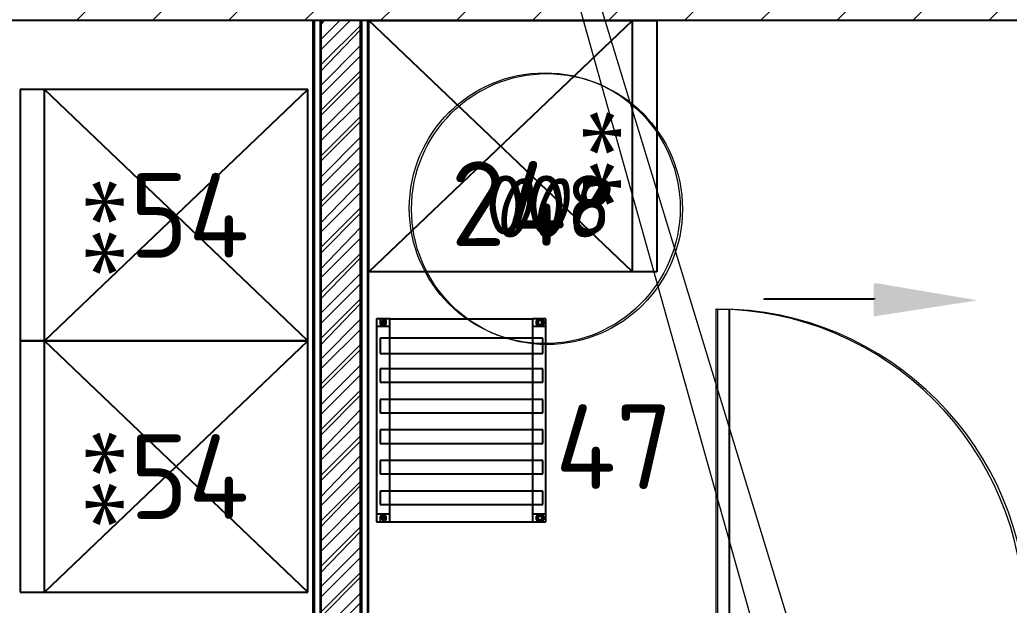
# Model space of a CAD drawing. Header units: millimetres. Extents: x -10178924 to 11692288, y -947381 to 58396.
# Drawn here: x 770277 to 773199, y -782681 to -780951 of the extents above; entities that cross this region are included whole.
import ezdxf

# ---------------------------------------------------------------- set-up
doc = ezdxf.new("R2010")
doc.units = ezdxf.units.MM
doc.linetypes.add('HIDDEN', pattern=[9.525, 6.35, -3.175])
for name, color, linetype in [('PDF _PDF _Марки помещений', 5, 'Continuous'), ('PDF _Марки помещений', 5, 'Continuous'), ('ТХ пищеблок новое 12.09', 252, 'Continuous')]:
    doc.layers.add(name, color=color, linetype=linetype)
doc.layers.add('PDF _АР_Двери', color=7, linetype='Continuous', true_color=0x545454)
doc.layers.add('PDF _Перегородки', color=7, linetype='Continuous', true_color=0x0037dd)
doc.layers.add('PDF _Сантехнические приборы', color=7, linetype='Continuous', lineweight=9, true_color=0x767676)
for name, color, linetype, lineweight in [('PDF _Текст', 7, 'Continuous', 5), ('АР_Двери', 250, 'Continuous', 9), ('Двери', 7, 'Continuous', 9), ('Основная ГКЛ', 250, 'Continuous', 9), ('Перегородки', 162, 'Continuous', 9), ('Сантехнические приборы', 7, 'Continuous', 9), ('Стены.1', 7, 'Continuous', 25), ('ШТРИХОВКА', 252, 'Continuous', 15)]:
    doc.layers.add(name, color=color, linetype=linetype, lineweight=lineweight)
doc.styles.add('GOST-2.304_Type-B', font='GOST_Common.ttf')
doc.styles.add('ISOCPEUR', font='isocpeui.ttf', dxfattribs={"width": 0.9})
doc.styles.add('PDF ISOCPEUR', font='isocpeur.ttf')
doc.styles.add('СГЕНЕРИР_СТИЛЬ_5', font='times.ttf')

# ---------------------------------------------------------------- blocks, each defined once
blk = doc.blocks.new('*U2233')
at = {"layer": 'АР_Двери'}
for points in [[(-964.2, 0), (-1014.2, 0), (-1014.2, 125), (-964.2, 125)], [(-50, 0), (0, 0), (0, 125), (-50, 125)], [(-50, -914.2), (-85, -914.2), (-85, 0), (-50, 0)]]:
    blk.add_lwpolyline(points, close=True, dxfattribs=at)
blk.add_arc((-50, 0), 914.2, 180, 270, dxfattribs=at)
at = {"layer": 'Основная ГКЛ', "linetype": 'HIDDEN', "ltscale": 5}
for p, q in [((-1024.2, 125), (-1024.2, 0)), ((10, 0), (10, 125))]:
    blk.add_line(p, q, dxfattribs=at)
blk = doc.blocks.new('A$C5282721b')
at = {"layer": 'Перегородки', "true_color": 0x000000, "transparency": 33554687}
h = blk.add_hatch(dxfattribs=at)
h.set_pattern_fill('ANSI32', color=18, scale=10)
h.set_pattern_definition([(45, (-5256.32, 246087.425), (-67.35192, 67.35192), []), (45, (-5211.42, 246087.425), (-67.35192, 67.35192), [])])
h.paths.add_polyline_path([(48929.391, -162.587), (48809.391, -162.587), (48809.391, -2051.943), (49209.391, -2051.943), (49209.391, -2841.299), (49331.891, -2841.569), (49329.391, -2051.943), (49919.531, -2051.943), (49919.531, -1929.443), (48929.391, -1931.943)])
at = {"layer": 'ШТРИХОВКА', "ltscale": 100, "true_color": 0x000000, "transparency": 33554687}
h = blk.add_hatch(dxfattribs=at)
h.set_pattern_fill('ANSI31', color=18, scale=50)
h.set_pattern_definition([(45, (-79853.01, 26279.86), (-112.2532, 112.2532), [])])
h.paths.add_polyline_path([(54269.391, -3939.953), (54269.391, 398.057), (51072.983, 398.057), (51081.553, -161.943), (53709.571, -162.311), (53709.571, -3940.43)])
h.paths.add_polyline_path([(30340.503, -4591.943), (29940.503, -4591.943), (29940.683, -5161.423), (30340.683, -5161.423)])
h.paths.add_polyline_path([(29940.503, -3521.943), (30340.503, -3521.908), (30340.683, -162.311), (50990.793, -161.943), (51100, -161.943), (51100, 398.057), (29940.503, 398.057)])
at = {"layer": 'PDF _Марки помещений', "color": 18, "lineweight": 9, "true_color": 0x000000, "transparency": 33554687}
blk.add_circle((49475.358, -720.111), 400.064, dxfattribs=at)
at = {"layer": 'Перегородки', "color": 18, "linetype": 'Continuous', "true_color": 0x000000, "transparency": 33554687}
for p, q in [((48789.391, -2071.943), (48789.391, -162.587)), ((48809.391, -2051.943), (48809.391, -162.587)), ((48929.391, -1931.943), (48929.391, -162.587)), ((48949.391, -1911.943), (48949.391, -162.587))]:
    blk.add_line(p, q, dxfattribs=at)
at = {"layer": 'Сантехнические приборы', "color": 18, "true_color": 0x000000, "transparency": 33554559}
blk.add_lwpolyline([(50445.011, -985.115), (50119.042, -985.115)], dxfattribs=at)
blk.add_lwpolyline([(50445.011, -985.115), (50119.042, -985.115)], dxfattribs=at)
blk.add_solid([(50445.011, -938.549), (50745.579, -989.349), (50445.011, -1035.916)], dxfattribs=at)
at = {"layer": 'Стены.1', "color": 18, "linetype": 'Continuous', "true_color": 0x000000, "transparency": 33554687, "flags": 128}
for points in [[(86.923, -161.943), (53709.391, -161.943)], [(47875.244, -161.943), (50863.596, -161.943)]]:
    blk.add_lwpolyline(points, dxfattribs=at)
at = {"layer": 'ТХ пищеблок новое 12.09', "linetype": 'Continuous', "transparency": 33554687}
for p, q in [((49727.837, -904.989), (48949.391, -162.587)), ((48949.391, -904.989), (49727.837, -162.587)), ((48949.391, -904.989), (48949.391, -162.587)), ((48949.391, -162.587), (49799.391, -162.587)), ((49727.837, -904.989), (49727.837, -162.587)), ((49799.391, -162.587), (49799.391, -904.989)), ((49799.391, -162.587), (49799.391, -904.989)), ((47919.603, -366.927), (47919.603, -1109.329)), ((47919.603, -366.927), (47919.603, -1109.329)), ((48769.603, -366.927), (47919.603, -366.927)), ((47991.158, -1109.329), (48769.603, -366.927)), ((48769.603, -1109.329), (47991.158, -366.927)), ((47991.158, -1109.329), (47991.158, -366.927)), ((48769.603, -1109.329), (48769.603, -366.927)), ((49799.391, -904.989), (48949.391, -904.989)), ((47919.603, -1109.329), (47919.603, -1851.731)), ((47919.603, -1109.329), (47919.603, -1851.731)), ((48769.603, -1109.329), (47919.603, -1109.329)), ((47919.603, -1109.329), (48769.603, -1109.329)), ((47991.158, -1851.731), (48769.603, -1109.329)), ((48769.603, -1851.731), (47991.158, -1109.329)), ((47991.158, -1851.731), (47991.158, -1109.329)), ((48769.603, -1851.731), (48769.603, -1109.329)), ((47919.603, -1851.731), (48769.603, -1851.731))]:
    blk.add_line(p, q, dxfattribs=at)
at = {"layer": 'ТХ пищеблок новое 12.09', "transparency": 33554687}
for p, q in [((48971.865, -1043.83), (48971.865, -1066.404)), ((49011.371, -1043.83), (48971.865, -1043.83)), ((48971.865, -1043.83), (48971.865, -1621.255)), ((48988.796, -1043.83), (48983.153, -1043.83)), ((48983.153, -1043.83), (48983.153, -1049.473)), ((48983.153, -1049.473), (48983.153, -1049.473)), ((48983.153, -1049.473), (48983.153, -1049.473)), ((48983.153, -1049.473), (48983.153, -1049.473)), ((48983.153, -1049.473), (48983.153, -1049.473)), ((48983.153, -1049.473), (48983.153, -1049.473)), ((48983.153, -1049.473), (48983.153, -1049.473)), ((48983.153, -1049.473), (48983.153, -1049.473)), ((48983.153, -1049.473), (48983.153, -1049.473)), ((48983.153, -1049.473), (48983.153, -1049.473)), ((48983.153, -1049.473), (48983.153, -1049.473)), ((48983.153, -1049.473), (48983.153, -1055.117)), ((48994.44, -1043.83), (48988.796, -1043.83)), ((48988.796, -1043.83), (48988.796, -1043.83)), ((48988.796, -1043.83), (48988.796, -1043.83)), ((48988.796, -1043.83), (48988.796, -1043.83)), ((48988.796, -1043.83), (48988.796, -1043.83)), ((48988.796, -1043.83), (48988.796, -1043.83)), ((48988.796, -1043.83), (48988.796, -1043.83)), ((48988.796, -1043.83), (48988.796, -1043.83)), ((48988.796, -1043.83), (48988.796, -1043.83)), ((48994.44, -1049.473), (48988.796, -1049.473)), ((48988.796, -1049.473), (48988.796, -1049.473)), ((48988.796, -1049.473), (48988.796, -1049.473)), ((48988.796, -1049.473), (48988.796, -1049.473)), ((48988.796, -1049.473), (48988.796, -1049.473)), ((48988.796, -1049.473), (48988.796, -1049.473)), ((48988.796, -1049.473), (48988.796, -1049.473)), ((48988.796, -1049.473), (48988.796, -1049.473)), ((48988.796, -1049.473), (48988.796, -1049.473)), ((48988.796, -1049.473), (48988.796, -1049.473)), ((48988.796, -1049.473), (48988.796, -1049.473)), ((48988.796, -1049.473), (48988.796, -1049.473)), ((48988.796, -1049.473), (48988.796, -1049.473)), ((48988.796, -1049.473), (48988.796, -1049.473)), ((48988.796, -1049.473), (48988.796, -1049.473)), ((48988.796, -1049.473), (48988.796, -1049.473)), ((48988.796, -1049.473), (48988.796, -1055.117)), ((49000.084, -1049.473), (48994.44, -1043.83)), ((48994.44, -1043.83), (48994.44, -1043.83)), ((48994.44, -1043.83), (48994.44, -1043.83)), ((48994.44, -1043.83), (48994.44, -1043.83)), ((48994.44, -1043.83), (48994.44, -1043.83)), ((48994.44, -1043.83), (48994.44, -1043.83)), ((48994.44, -1043.83), (48994.44, -1043.83)), ((48994.44, -1043.83), (48994.44, -1043.83)), ((48994.44, -1043.83), (48994.44, -1043.83)), ((48994.44, -1055.117), (48994.44, -1049.473)), ((48994.44, -1049.473), (48994.44, -1049.473)), ((48994.44, -1049.473), (48994.44, -1049.473)), ((48994.44, -1049.473), (48994.44, -1049.473)), ((48994.44, -1049.473), (48994.44, -1049.473)), ((48994.44, -1049.473), (48994.44, -1049.473)), ((48994.44, -1049.473), (48994.44, -1049.473)), ((48994.44, -1049.473), (48994.44, -1049.473)), ((48994.44, -1049.473), (48994.44, -1049.473)), ((48994.44, -1049.473), (48994.44, -1049.473)), ((48994.44, -1049.473), (48994.44, -1049.473)), ((48994.44, -1049.473), (48994.44, -1049.473)), ((48994.44, -1049.473), (48994.44, -1049.473)), ((48994.44, -1049.473), (48994.44, -1049.473)), ((48994.44, -1049.473), (48994.44, -1049.473)), ((49000.084, -1055.117), (49000.084, -1049.473)), ((49000.084, -1049.473), (49000.084, -1049.473)), ((49000.084, -1049.473), (49000.084, -1049.473)), ((49000.084, -1049.473), (49000.084, -1049.473)), ((49000.084, -1049.473), (49000.084, -1049.473)), ((49000.084, -1049.473), (49000.084, -1049.473)), ((49000.084, -1049.473), (49000.084, -1049.473)), ((49000.084, -1049.473), (49000.084, -1049.473)), ((49000.084, -1049.473), (49000.084, -1049.473)), ((49000.084, -1049.473), (49000.084, -1049.473)), ((49000.084, -1049.473), (49000.084, -1049.473)), ((49011.371, -1066.404), (49011.371, -1043.83)), ((49011.371, -1043.83), (49432.359, -1043.83)), ((49011.371, -1621.255), (49011.371, -1043.83)), ((49432.359, -1043.83), (49432.359, -1066.404)), ((49471.865, -1043.83), (49432.359, -1043.83)), ((49432.359, -1043.83), (49432.359, -1621.255)), ((49449.291, -1049.473), (49443.647, -1049.473)), ((49443.647, -1049.473), (49443.647, -1049.473)), ((49443.647, -1049.473), (49443.647, -1049.473)), ((49443.647, -1049.473), (49443.647, -1049.473)), ((49443.647, -1049.473), (49443.647, -1049.473)), ((49443.647, -1049.473), (49443.647, -1049.473)), ((49443.647, -1049.473), (49443.647, -1055.117)), ((49454.934, -1043.83), (49449.291, -1043.83)), ((49449.291, -1043.83), (49449.291, -1043.83)), ((49449.291, -1043.83), (49449.291, -1043.83)), ((49449.291, -1043.83), (49449.291, -1043.83)), ((49449.291, -1043.83), (49449.291, -1043.83)), ((49449.291, -1043.83), (49449.291, -1043.83)), ((49449.291, -1043.83), (49449.291, -1049.473)), ((49454.934, -1049.473), (49449.291, -1049.473)), ((49449.291, -1049.473), (49449.291, -1049.473)), ((49449.291, -1049.473), (49449.291, -1049.473)), ((49449.291, -1049.473), (49449.291, -1049.473)), ((49449.291, -1049.473), (49449.291, -1049.473)), ((49449.291, -1049.473), (49449.291, -1049.473)), ((49449.291, -1049.473), (49449.291, -1049.473)), ((49449.291, -1049.473), (49449.291, -1049.473)), ((49449.291, -1049.473), (49449.291, -1055.117)), ((49449.291, -1049.473), (49449.291, -1049.473)), ((49449.291, -1049.473), (49449.291, -1049.473)), ((49449.291, -1049.473), (49449.291, -1049.473)), ((49449.291, -1049.473), (49449.291, -1049.473)), ((49460.578, -1043.83), (49454.934, -1043.83)), ((49454.934, -1043.83), (49454.934, -1043.83)), ((49454.934, -1043.83), (49454.934, -1043.83)), ((49454.934, -1043.83), (49454.934, -1043.83)), ((49454.934, -1043.83), (49454.934, -1043.83)), ((49454.934, -1043.83), (49454.934, -1043.83)), ((49454.934, -1043.83), (49454.934, -1043.83)), ((49454.934, -1043.83), (49454.934, -1043.83)), ((49454.934, -1043.83), (49454.934, -1043.83)), ((49460.578, -1049.473), (49454.934, -1049.473)), ((49454.934, -1049.473), (49454.934, -1049.473)), ((49454.934, -1049.473), (49454.934, -1049.473)), ((49454.934, -1049.473), (49454.934, -1049.473)), ((49454.934, -1049.473), (49454.934, -1049.473)), ((49454.934, -1049.473), (49454.934, -1049.473)), ((49454.934, -1049.473), (49454.934, -1049.473)), ((49454.934, -1049.473), (49454.934, -1049.473)), ((49454.934, -1049.473), (49454.934, -1049.473)), ((49454.934, -1049.473), (49454.934, -1049.473)), ((49454.934, -1049.473), (49454.934, -1049.473)), ((49454.934, -1049.473), (49454.934, -1049.473)), ((49454.934, -1049.473), (49454.934, -1049.473)), ((49454.934, -1049.473), (49454.934, -1049.473)), ((49454.934, -1049.473), (49454.934, -1049.473)), ((49454.934, -1049.473), (49454.934, -1049.473)), ((49454.934, -1049.473), (49454.934, -1049.473)), ((49454.934, -1049.473), (49454.934, -1049.473)), ((49460.578, -1049.473), (49460.578, -1043.83)), ((49460.578, -1043.83), (49460.578, -1043.83)), ((49460.578, -1043.83), (49460.578, -1043.83)), ((49460.578, -1043.83), (49460.578, -1043.83)), ((49460.578, -1055.117), (49460.578, -1049.473)), ((49460.578, -1049.473), (49460.578, -1049.473)), ((49460.578, -1049.473), (49460.578, -1049.473)), ((49460.578, -1049.473), (49460.578, -1049.473)), ((49460.578, -1049.473), (49460.578, -1049.473)), ((49466.222, -1049.473), (49460.578, -1049.473)), ((49460.578, -1049.473), (49460.578, -1049.473)), ((49460.578, -1049.473), (49460.578, -1049.473)), ((49460.578, -1049.473), (49460.578, -1049.473)), ((49460.578, -1049.473), (49460.578, -1049.473)), ((49460.578, -1049.473), (49460.578, -1049.473)), ((49460.578, -1049.473), (49460.578, -1049.473)), ((49466.222, -1055.117), (49466.222, -1049.473)), ((49466.222, -1049.473), (49466.222, -1049.473)), ((49466.222, -1049.473), (49466.222, -1049.473)), ((49466.222, -1049.473), (49466.222, -1049.473)), ((49471.865, -1066.404), (49471.865, -1043.83)), ((49471.865, -1621.255), (49471.865, -1043.83)), ((49471.865, -1621.255), (49471.865, -1043.83)), ((48971.865, -1066.404), (49011.371, -1066.404)), ((48983.153, -1055.117), (48983.153, -1055.117)), ((48983.153, -1055.117), (48983.153, -1055.117)), ((48983.153, -1055.117), (48983.153, -1055.117)), ((48983.153, -1055.117), (48983.153, -1055.117)), ((48983.153, -1055.117), (48983.153, -1055.117)), ((48983.153, -1055.117), (48983.153, -1055.117)), ((48983.153, -1055.117), (48983.153, -1055.117)), ((48983.153, -1055.117), (48983.153, -1060.761)), ((48983.153, -1060.761), (48983.153, -1060.761)), ((48983.153, -1060.761), (48983.153, -1060.761)), ((48983.153, -1060.761), (48983.153, -1060.761)), ((48983.153, -1060.761), (48983.153, -1060.761)), ((48983.153, -1060.761), (48983.153, -1060.761)), ((48983.153, -1060.761), (48983.153, -1060.761)), ((48983.153, -1060.761), (48983.153, -1060.761)), ((48983.153, -1060.761), (48983.153, -1060.761)), ((48983.153, -1060.761), (48983.153, -1060.761)), ((48983.153, -1060.761), (48983.153, -1060.761)), ((48983.153, -1060.761), (48988.796, -1060.761)), ((48988.796, -1055.117), (48988.796, -1055.117)), ((48988.796, -1055.117), (48988.796, -1055.117)), ((48988.796, -1055.117), (48988.796, -1055.117)), ((48988.796, -1055.117), (48988.796, -1055.117)), ((48988.796, -1055.117), (48988.796, -1055.117)), ((48988.796, -1055.117), (48988.796, -1055.117)), ((48988.796, -1055.117), (48988.796, -1055.117)), ((48988.796, -1055.117), (48988.796, -1055.117)), ((48988.796, -1055.117), (48988.796, -1055.117)), ((48988.796, -1055.117), (48988.796, -1055.117)), ((48988.796, -1055.117), (48988.796, -1055.117)), ((48988.796, -1055.117), (48988.796, -1055.117)), ((48988.796, -1055.117), (48988.796, -1055.117)), ((48988.796, -1055.117), (48988.796, -1055.117)), ((48988.796, -1055.117), (48988.796, -1055.117)), ((48988.796, -1055.117), (48988.796, -1055.117)), ((48988.796, -1055.117), (48988.796, -1055.117)), ((48988.796, -1055.117), (48988.796, -1055.117)), ((48988.796, -1055.117), (48988.796, -1060.761)), ((48988.796, -1060.761), (48988.796, -1060.761)), ((48988.796, -1060.761), (48988.796, -1060.761)), ((48988.796, -1060.761), (48988.796, -1060.761)), ((48988.796, -1060.761), (48988.796, -1060.761)), ((48988.796, -1060.761), (48988.796, -1060.761)), ((48988.796, -1060.761), (48988.796, -1060.761)), ((48988.796, -1060.761), (48988.796, -1060.761)), ((48988.796, -1060.761), (48988.796, -1060.761)), ((48988.796, -1060.761), (48988.796, -1060.761)), ((48988.796, -1060.761), (48988.796, -1060.761)), ((48988.796, -1060.761), (48988.796, -1060.761)), ((48988.796, -1060.761), (48988.796, -1060.761)), ((48988.796, -1060.761), (48988.796, -1060.761)), ((48988.796, -1060.761), (48994.44, -1060.761)), ((48988.796, -1060.761), (48988.796, -1066.404)), ((48988.796, -1066.404), (48988.796, -1066.404)), ((48988.796, -1066.404), (48988.796, -1066.404)), ((48988.796, -1066.404), (48988.796, -1066.404)), ((48988.796, -1066.404), (48988.796, -1066.404)), ((48988.796, -1066.404), (48988.796, -1066.404)), ((48988.796, -1066.404), (48988.796, -1066.404)), ((48988.796, -1066.404), (48988.796, -1066.404)), ((48988.796, -1066.404), (48994.44, -1066.404)), ((48994.44, -1055.117), (48994.44, -1055.117)), ((48994.44, -1055.117), (48994.44, -1055.117)), ((48994.44, -1055.117), (48994.44, -1055.117)), ((48994.44, -1055.117), (48994.44, -1055.117)), ((48994.44, -1055.117), (48994.44, -1055.117)), ((48994.44, -1055.117), (48994.44, -1055.117)), ((48994.44, -1055.117), (48994.44, -1055.117)), ((48994.44, -1055.117), (48994.44, -1055.117)), ((48994.44, -1060.761), (48994.44, -1055.117)), ((48994.44, -1055.117), (48994.44, -1055.117)), ((48994.44, -1055.117), (48994.44, -1055.117)), ((48994.44, -1055.117), (48994.44, -1055.117)), ((48994.44, -1055.117), (48994.44, -1055.117)), ((48994.44, -1055.117), (48994.44, -1055.117)), ((48994.44, -1055.117), (48994.44, -1055.117)), ((48994.44, -1055.117), (48994.44, -1055.117)), ((48994.44, -1055.117), (48994.44, -1055.117)), ((48994.44, -1055.117), (48994.44, -1055.117)), ((48994.44, -1055.117), (48994.44, -1055.117)), ((48994.44, -1060.761), (48994.44, -1060.761)), ((48994.44, -1060.761), (48994.44, -1060.761)), ((48994.44, -1060.761), (48994.44, -1060.761)), ((48994.44, -1060.761), (48994.44, -1060.761)), ((48994.44, -1060.761), (48994.44, -1060.761)), ((48994.44, -1060.761), (48994.44, -1060.761)), ((48994.44, -1060.761), (48994.44, -1060.761)), ((48994.44, -1060.761), (48994.44, -1060.761)), ((48994.44, -1060.761), (48994.44, -1060.761)), ((48994.44, -1060.761), (48994.44, -1060.761)), ((48994.44, -1060.761), (48994.44, -1060.761)), ((48994.44, -1060.761), (48994.44, -1060.761)), ((48994.44, -1066.404), (48994.44, -1060.761)), ((48994.44, -1060.761), (48994.44, -1060.761)), ((48994.44, -1060.761), (49000.084, -1060.761)), ((48994.44, -1066.404), (48994.44, -1066.404)), ((48994.44, -1066.404), (48994.44, -1066.404)), ((48994.44, -1066.404), (48994.44, -1066.404)), ((48994.44, -1066.404), (48994.44, -1066.404)), ((48994.44, -1066.404), (48994.44, -1066.404)), ((48994.44, -1066.404), (48994.44, -1066.404)), ((49000.084, -1055.117), (49000.084, -1055.117)), ((49000.084, -1055.117), (49000.084, -1055.117)), ((49000.084, -1055.117), (49000.084, -1055.117)), ((49000.084, -1060.761), (49000.084, -1055.117)), ((49000.084, -1055.117), (49000.084, -1055.117)), ((49000.084, -1055.117), (49000.084, -1055.117)), ((49000.084, -1055.117), (49000.084, -1055.117)), ((49000.084, -1055.117), (49000.084, -1055.117)), ((49000.084, -1060.761), (49000.084, -1060.761)), ((49000.084, -1060.761), (49000.084, -1060.761)), ((49000.084, -1060.761), (49000.084, -1060.761)), ((49000.084, -1060.761), (49000.084, -1060.761)), ((49000.084, -1060.761), (49000.084, -1060.761)), ((49000.084, -1060.761), (49000.084, -1060.761)), ((49000.084, -1060.761), (49000.084, -1060.761)), ((49000.084, -1060.761), (49000.084, -1060.761)), ((49000.084, -1060.761), (49000.084, -1060.761)), ((49432.359, -1066.404), (49471.865, -1066.404)), ((49443.647, -1055.117), (49443.647, -1055.117)), ((49443.647, -1055.117), (49443.647, -1055.117)), ((49443.647, -1055.117), (49443.647, -1055.117)), ((49443.647, -1055.117), (49443.647, -1055.117)), ((49443.647, -1055.117), (49443.647, -1055.117)), ((49443.647, -1055.117), (49443.647, -1055.117)), ((49443.647, -1055.117), (49443.647, -1055.117)), ((49443.647, -1055.117), (49443.647, -1060.761)), ((49443.647, -1060.761), (49443.647, -1060.761)), ((49443.647, -1060.761), (49443.647, -1060.761)), ((49443.647, -1060.761), (49443.647, -1060.761)), ((49443.647, -1060.761), (49443.647, -1060.761)), ((49443.647, -1060.761), (49449.291, -1060.761)), ((49449.291, -1055.117), (49449.291, -1055.117)), ((49449.291, -1055.117), (49449.291, -1055.117)), ((49449.291, -1055.117), (49449.291, -1055.117)), ((49449.291, -1055.117), (49449.291, -1055.117)), ((49449.291, -1055.117), (49449.291, -1055.117)), ((49449.291, -1055.117), (49449.291, -1055.117)), ((49449.291, -1055.117), (49449.291, -1055.117)), ((49449.291, -1055.117), (49449.291, -1055.117)), ((49449.291, -1055.117), (49449.291, -1055.117)), ((49449.291, -1055.117), (49449.291, -1055.117)), ((49449.291, -1055.117), (49449.291, -1055.117)), ((49449.291, -1055.117), (49449.291, -1055.117)), ((49449.291, -1055.117), (49449.291, -1055.117)), ((49449.291, -1055.117), (49449.291, -1055.117)), ((49449.291, -1055.117), (49449.291, -1055.117)), ((49449.291, -1055.117), (49449.291, -1055.117)), ((49449.291, -1055.117), (49449.291, -1055.117)), ((49449.291, -1055.117), (49449.291, -1055.117)), ((49449.291, -1055.117), (49449.291, -1060.761)), ((49449.291, -1060.761), (49449.291, -1060.761)), ((49449.291, -1060.761), (49449.291, -1060.761)), ((49449.291, -1060.761), (49449.291, -1060.761)), ((49449.291, -1060.761), (49449.291, -1060.761)), ((49449.291, -1060.761), (49449.291, -1060.761)), ((49449.291, -1060.761), (49454.934, -1060.761)), ((49449.291, -1060.761), (49449.291, -1060.761)), ((49449.291, -1060.761), (49449.291, -1060.761)), ((49449.291, -1060.761), (49449.291, -1060.761)), ((49449.291, -1060.761), (49449.291, -1060.761)), ((49449.291, -1060.761), (49449.291, -1060.761)), ((49449.291, -1060.761), (49449.291, -1060.761)), ((49449.291, -1060.761), (49449.291, -1066.404)), ((49449.291, -1066.404), (49449.291, -1066.404)), ((49449.291, -1066.404), (49449.291, -1066.404)), ((49449.291, -1066.404), (49449.291, -1066.404)), ((49449.291, -1066.404), (49454.934, -1066.404)), ((49454.934, -1060.761), (49454.934, -1060.761)), ((49454.934, -1060.761), (49454.934, -1060.761)), ((49454.934, -1060.761), (49454.934, -1060.761)), ((49454.934, -1060.761), (49454.934, -1060.761)), ((49454.934, -1060.761), (49454.934, -1060.761)), ((49454.934, -1060.761), (49454.934, -1060.761)), ((49454.934, -1060.761), (49454.934, -1060.761)), ((49454.934, -1060.761), (49454.934, -1060.761)), ((49454.934, -1060.761), (49454.934, -1060.761)), ((49454.934, -1060.761), (49454.934, -1060.761)), ((49454.934, -1060.761), (49454.934, -1060.761)), ((49454.934, -1060.761), (49454.934, -1060.761)), ((49454.934, -1060.761), (49454.934, -1060.761)), ((49454.934, -1060.761), (49454.934, -1060.761)), ((49454.934, -1060.761), (49454.934, -1060.761)), ((49454.934, -1060.761), (49454.934, -1060.761)), ((49454.934, -1060.761), (49454.934, -1060.761)), ((49454.934, -1060.761), (49460.578, -1060.761)), ((49454.934, -1066.404), (49454.934, -1066.404)), ((49454.934, -1066.404), (49454.934, -1066.404)), ((49454.934, -1066.404), (49454.934, -1066.404)), ((49454.934, -1066.404), (49454.934, -1066.404)), ((49454.934, -1066.404), (49454.934, -1066.404)), ((49454.934, -1066.404), (49454.934, -1066.404)), ((49454.934, -1066.404), (49454.934, -1066.404)), ((49454.934, -1066.404), (49454.934, -1066.404)), ((49454.934, -1066.404), (49460.578, -1066.404)), ((49460.578, -1055.117), (49460.578, -1055.117)), ((49460.578, -1055.117), (49460.578, -1055.117)), ((49460.578, -1055.117), (49460.578, -1055.117)), ((49460.578, -1055.117), (49460.578, -1055.117)), ((49460.578, -1055.117), (49460.578, -1055.117)), ((49460.578, -1055.117), (49460.578, -1055.117)), ((49460.578, -1055.117), (49460.578, -1055.117)), ((49460.578, -1055.117), (49460.578, -1055.117)), ((49460.578, -1060.761), (49460.578, -1055.117)), ((49460.578, -1055.117), (49460.578, -1055.117)), ((49460.578, -1055.117), (49460.578, -1055.117)), ((49460.578, -1055.117), (49460.578, -1055.117)), ((49460.578, -1055.117), (49460.578, -1055.117)), ((49460.578, -1055.117), (49460.578, -1055.117)), ((49460.578, -1055.117), (49460.578, -1055.117)), ((49460.578, -1055.117), (49460.578, -1055.117)), ((49460.578, -1055.117), (49460.578, -1055.117)), ((49460.578, -1055.117), (49460.578, -1055.117)), ((49460.578, -1055.117), (49460.578, -1055.117)), ((49460.578, -1060.761), (49460.578, -1060.761)), ((49460.578, -1060.761), (49460.578, -1060.761)), ((49460.578, -1066.404), (49460.578, -1060.761)), ((49460.578, -1060.761), (49460.578, -1060.761)), ((49460.578, -1060.761), (49460.578, -1060.761)), ((49460.578, -1060.761), (49460.578, -1060.761)), ((49460.578, -1060.761), (49460.578, -1060.761)), ((49460.578, -1060.761), (49460.578, -1060.761)), ((49460.578, -1060.761), (49460.578, -1060.761)), ((49460.578, -1060.761), (49460.578, -1060.761)), ((49460.578, -1060.761), (49460.578, -1060.761)), ((49460.578, -1060.761), (49466.222, -1060.761)), ((49460.578, -1066.404), (49460.578, -1066.404)), ((49466.222, -1055.117), (49466.222, -1055.117)), ((49466.222, -1055.117), (49466.222, -1055.117)), ((49466.222, -1055.117), (49466.222, -1055.117)), ((49466.222, -1060.761), (49466.222, -1055.117)), ((49466.222, -1055.117), (49466.222, -1055.117)), ((49466.222, -1055.117), (49466.222, -1055.117)), ((49466.222, -1055.117), (49466.222, -1055.117)), ((49466.222, -1055.117), (49466.222, -1055.117)), ((49466.222, -1060.761), (49466.222, -1060.761)), ((49466.222, -1060.761), (49466.222, -1060.761)), ((49462.867, -1101.746), (48983.153, -1101.746)), ((48983.153, -1101.746), (48983.153, -1146.895)), ((49462.867, -1146.895), (49462.867, -1101.746)), ((48983.153, -1146.895), (49462.867, -1146.895)), ((49462.867, -1192.045), (48983.153, -1192.045)), ((48983.153, -1192.045), (48983.153, -1231.551)), ((49462.867, -1231.551), (49462.867, -1192.045)), ((48983.153, -1231.551), (49462.867, -1231.551)), ((49462.867, -1282.344), (48983.153, -1282.344)), ((48983.153, -1282.344), (48983.153, -1321.85)), ((49462.867, -1321.85), (49462.867, -1282.344)), ((48983.153, -1321.85), (49462.867, -1321.85)), ((49462.867, -1372.643), (48983.153, -1372.643)), ((48983.153, -1372.643), (48983.153, -1412.149)), ((49462.867, -1412.149), (49462.867, -1372.643)), ((48983.153, -1412.149), (49462.867, -1412.149)), ((49462.867, -1462.943), (48983.153, -1462.943)), ((48983.153, -1462.943), (48983.153, -1502.449)), ((49462.867, -1502.449), (49462.867, -1462.943)), ((48983.153, -1502.449), (49462.867, -1502.449)), ((49462.867, -1553.242), (48983.153, -1553.242)), ((48983.153, -1553.242), (48983.153, -1592.748)), ((49462.867, -1592.748), (49462.867, -1553.242)), ((48983.153, -1592.748), (49462.867, -1592.748)), ((48971.865, -1621.255), (48971.865, -1643.83)), ((49011.371, -1621.255), (48971.865, -1621.255)), ((48988.796, -1626.899), (48983.153, -1626.899)), ((48983.153, -1626.899), (48983.153, -1626.899)), ((48983.153, -1626.899), (48983.153, -1626.899)), ((48983.153, -1626.899), (48983.153, -1626.899)), ((48983.153, -1626.899), (48983.153, -1626.899)), ((48983.153, -1626.899), (48983.153, -1626.899)), ((48983.153, -1626.899), (48983.153, -1626.899)), ((48983.153, -1626.899), (48983.153, -1626.899)), ((48983.153, -1626.899), (48983.153, -1626.899)), ((48983.153, -1626.899), (48983.153, -1626.899)), ((48983.153, -1626.899), (48983.153, -1632.542)), ((48983.153, -1632.542), (48983.153, -1632.542)), ((48983.153, -1632.542), (48983.153, -1632.542)), ((48983.153, -1632.542), (48983.153, -1632.542)), ((48983.153, -1632.542), (48983.153, -1632.542)), ((48983.153, -1632.542), (48983.153, -1632.542)), ((48983.153, -1632.542), (48983.153, -1632.542)), ((48983.153, -1632.542), (48983.153, -1632.542)), ((48983.153, -1632.542), (48983.153, -1632.542)), ((48983.153, -1632.542), (48983.153, -1638.186)), ((48994.44, -1621.255), (48988.796, -1621.255)), ((48988.796, -1621.255), (48988.796, -1621.255)), ((48988.796, -1621.255), (48988.796, -1621.255)), ((48988.796, -1621.255), (48988.796, -1621.255)), ((48988.796, -1621.255), (48988.796, -1621.255)), ((48988.796, -1621.255), (48988.796, -1621.255)), ((48988.796, -1621.255), (48988.796, -1621.255)), ((48988.796, -1621.255), (48988.796, -1621.255)), ((48988.796, -1621.255), (48988.796, -1626.899)), ((48994.44, -1626.899), (48988.796, -1626.899)), ((48988.796, -1626.899), (48988.796, -1626.899)), ((48988.796, -1626.899), (48988.796, -1626.899)), ((48988.796, -1626.899), (48988.796, -1626.899)), ((48988.796, -1626.899), (48988.796, -1626.899)), ((48988.796, -1626.899), (48988.796, -1626.899)), ((48988.796, -1626.899), (48988.796, -1626.899)), ((48988.796, -1626.899), (48988.796, -1626.899)), ((48988.796, -1626.899), (48988.796, -1626.899)), ((48988.796, -1626.899), (48988.796, -1626.899)), ((48988.796, -1626.899), (48988.796, -1626.899)), ((48988.796, -1626.899), (48988.796, -1626.899)), ((48988.796, -1626.899), (48988.796, -1626.899)), ((48988.796, -1626.899), (48988.796, -1626.899)), ((48988.796, -1626.899), (48988.796, -1632.542)), ((48988.796, -1632.542), (48988.796, -1632.542)), ((48988.796, -1632.542), (48988.796, -1632.542)), ((48988.796, -1632.542), (48988.796, -1632.542)), ((48988.796, -1632.542), (48988.796, -1632.542)), ((48988.796, -1632.542), (48988.796, -1632.542)), ((48988.796, -1632.542), (48988.796, -1632.542)), ((48988.796, -1632.542), (48988.796, -1632.542)), ((48988.796, -1632.542), (48988.796, -1632.542)), ((48988.796, -1632.542), (48988.796, -1632.542)), ((48988.796, -1632.542), (48988.796, -1632.542)), ((48988.796, -1632.542), (48988.796, -1632.542)), ((48988.796, -1632.542), (48988.796, -1632.542)), ((48988.796, -1632.542), (48988.796, -1632.542)), ((48988.796, -1632.542), (48988.796, -1632.542)), ((48988.796, -1632.542), (48988.796, -1632.542)), ((48988.796, -1632.542), (48988.796, -1632.542)), ((48988.796, -1632.542), (48988.796, -1632.542)), ((48988.796, -1632.542), (48988.796, -1638.186)), ((48994.44, -1626.899), (48994.44, -1621.255)), ((48994.44, -1621.255), (48994.44, -1621.255)), ((48994.44, -1621.255), (48994.44, -1621.255)), ((48994.44, -1621.255), (48994.44, -1621.255)), ((48994.44, -1621.255), (48994.44, -1621.255)), ((48994.44, -1621.255), (48994.44, -1621.255)), ((48994.44, -1621.255), (48994.44, -1621.255)), ((48994.44, -1632.542), (48994.44, -1626.899)), ((48994.44, -1626.899), (48994.44, -1626.899)), ((48994.44, -1626.899), (48994.44, -1626.899)), ((48994.44, -1626.899), (48994.44, -1626.899)), ((48994.44, -1626.899), (48994.44, -1626.899)), ((48994.44, -1626.899), (48994.44, -1626.899)), ((48994.44, -1626.899), (48994.44, -1626.899)), ((48994.44, -1626.899), (48994.44, -1626.899)), ((48994.44, -1626.899), (48994.44, -1626.899)), ((48994.44, -1626.899), (48994.44, -1626.899)), ((48994.44, -1626.899), (48994.44, -1626.899)), ((48994.44, -1626.899), (48994.44, -1626.899)), ((48994.44, -1626.899), (48994.44, -1626.899)), ((49000.084, -1626.899), (48994.44, -1626.899)), ((48994.44, -1626.899), (48994.44, -1626.899)), ((48994.44, -1632.542), (48994.44, -1632.542)), ((48994.44, -1632.542), (48994.44, -1632.542)), ((48994.44, -1632.542), (48994.44, -1632.542)), ((48994.44, -1632.542), (48994.44, -1632.542)), ((48994.44, -1632.542), (48994.44, -1632.542)), ((48994.44, -1632.542), (48994.44, -1632.542)), ((48994.44, -1632.542), (48994.44, -1632.542)), ((48994.44, -1632.542), (48994.44, -1632.542)), ((48994.44, -1632.542), (48994.44, -1632.542)), ((48994.44, -1632.542), (48994.44, -1632.542)), ((48994.44, -1638.186), (48994.44, -1632.542)), ((48994.44, -1632.542), (48994.44, -1632.542)), ((48994.44, -1632.542), (48994.44, -1632.542)), ((48994.44, -1632.542), (48994.44, -1632.542)), ((48994.44, -1632.542), (48994.44, -1632.542)), ((48994.44, -1632.542), (48994.44, -1632.542)), ((48994.44, -1632.542), (48994.44, -1632.542)), ((48994.44, -1632.542), (48994.44, -1632.542)), ((49000.084, -1632.542), (49000.084, -1626.899)), ((49000.084, -1626.899), (49000.084, -1626.899)), ((49000.084, -1626.899), (49000.084, -1626.899)), ((49000.084, -1626.899), (49000.084, -1626.899)), ((49000.084, -1626.899), (49000.084, -1626.899)), ((49000.084, -1626.899), (49000.084, -1626.899)), ((49000.084, -1626.899), (49000.084, -1626.899)), ((49000.084, -1626.899), (49000.084, -1626.899)), ((49000.084, -1626.899), (49000.084, -1626.899)), ((49000.084, -1632.542), (49000.084, -1632.542)), ((49000.084, -1632.542), (49000.084, -1632.542)), ((49000.084, -1632.542), (49000.084, -1632.542)), ((49000.084, -1632.542), (49000.084, -1632.542)), ((49000.084, -1632.542), (49000.084, -1632.542)), ((49000.084, -1638.186), (49000.084, -1632.542)), ((49000.084, -1632.542), (49000.084, -1632.542)), ((49000.084, -1632.542), (49000.084, -1632.542)), ((49000.084, -1632.542), (49000.084, -1632.542)), ((49011.371, -1643.83), (49011.371, -1621.255)), ((49432.359, -1621.255), (49432.359, -1643.83)), ((49471.865, -1621.255), (49432.359, -1621.255)), ((49449.291, -1626.899), (49443.647, -1626.899)), ((49443.647, -1626.899), (49443.647, -1626.899)), ((49443.647, -1626.899), (49443.647, -1626.899)), ((49443.647, -1626.899), (49443.647, -1626.899)), ((49443.647, -1626.899), (49443.647, -1632.542)), ((49443.647, -1632.542), (49443.647, -1632.542)), ((49443.647, -1632.542), (49443.647, -1632.542)), ((49443.647, -1632.542), (49443.647, -1632.542)), ((49443.647, -1632.542), (49443.647, -1632.542)), ((49443.647, -1632.542), (49443.647, -1632.542)), ((49443.647, -1632.542), (49443.647, -1632.542)), ((49443.647, -1632.542), (49443.647, -1632.542)), ((49443.647, -1632.542), (49443.647, -1632.542)), ((49443.647, -1632.542), (49443.647, -1638.186)), ((49454.934, -1621.255), (49449.291, -1621.255)), ((49449.291, -1621.255), (49449.291, -1621.255)), ((49449.291, -1621.255), (49449.291, -1621.255)), ((49449.291, -1621.255), (49449.291, -1621.255)), ((49449.291, -1621.255), (49449.291, -1626.899)), ((49454.934, -1626.899), (49449.291, -1626.899)), ((49449.291, -1626.899), (49449.291, -1626.899)), ((49449.291, -1626.899), (49449.291, -1626.899)), ((49449.291, -1626.899), (49449.291, -1626.899)), ((49449.291, -1626.899), (49449.291, -1626.899)), ((49449.291, -1626.899), (49449.291, -1626.899)), ((49449.291, -1626.899), (49449.291, -1632.542)), ((49449.291, -1626.899), (49449.291, -1626.899)), ((49449.291, -1626.899), (49449.291, -1626.899)), ((49449.291, -1626.899), (49449.291, -1626.899)), ((49449.291, -1626.899), (49449.291, -1626.899)), ((49449.291, -1626.899), (49449.291, -1626.899)), ((49449.291, -1626.899), (49449.291, -1626.899)), ((49449.291, -1632.542), (49449.291, -1632.542)), ((49449.291, -1632.542), (49449.291, -1632.542)), ((49449.291, -1632.542), (49449.291, -1632.542)), ((49449.291, -1632.542), (49449.291, -1632.542)), ((49449.291, -1632.542), (49449.291, -1632.542)), ((49449.291, -1632.542), (49449.291, -1632.542)), ((49449.291, -1632.542), (49449.291, -1632.542)), ((49449.291, -1632.542), (49449.291, -1632.542)), ((49449.291, -1632.542), (49449.291, -1632.542)), ((49449.291, -1632.542), (49449.291, -1632.542)), ((49449.291, -1632.542), (49449.291, -1632.542)), ((49449.291, -1632.542), (49449.291, -1632.542)), ((49449.291, -1632.542), (49449.291, -1632.542)), ((49449.291, -1632.542), (49449.291, -1632.542)), ((49449.291, -1632.542), (49449.291, -1632.542)), ((49449.291, -1632.542), (49449.291, -1632.542)), ((49449.291, -1632.542), (49449.291, -1632.542)), ((49449.291, -1632.542), (49449.291, -1638.186)), ((49460.578, -1621.255), (49454.934, -1621.255)), ((49454.934, -1621.255), (49454.934, -1621.255)), ((49454.934, -1621.255), (49454.934, -1621.255)), ((49454.934, -1621.255), (49454.934, -1621.255)), ((49454.934, -1621.255), (49454.934, -1621.255)), ((49454.934, -1621.255), (49454.934, -1621.255)), ((49454.934, -1621.255), (49454.934, -1621.255)), ((49454.934, -1621.255), (49454.934, -1621.255)), ((49454.934, -1621.255), (49454.934, -1621.255)), ((49460.578, -1626.899), (49454.934, -1626.899)), ((49454.934, -1626.899), (49454.934, -1626.899)), ((49454.934, -1626.899), (49454.934, -1626.899)), ((49454.934, -1626.899), (49454.934, -1626.899)), ((49454.934, -1626.899), (49454.934, -1626.899)), ((49454.934, -1626.899), (49454.934, -1626.899)), ((49454.934, -1626.899), (49454.934, -1626.899)), ((49454.934, -1626.899), (49454.934, -1626.899)), ((49454.934, -1626.899), (49454.934, -1626.899)), ((49454.934, -1626.899), (49454.934, -1626.899)), ((49454.934, -1626.899), (49454.934, -1626.899)), ((49454.934, -1626.899), (49454.934, -1626.899)), ((49454.934, -1626.899), (49454.934, -1626.899)), ((49454.934, -1626.899), (49454.934, -1626.899)), ((49454.934, -1626.899), (49454.934, -1626.899)), ((49454.934, -1626.899), (49454.934, -1626.899)), ((49454.934, -1626.899), (49454.934, -1626.899)), ((49454.934, -1626.899), (49454.934, -1626.899)), ((49460.578, -1626.899), (49460.578, -1621.255)), ((49460.578, -1621.255), (49460.578, -1621.255)), ((49460.578, -1632.542), (49460.578, -1626.899)), ((49460.578, -1626.899), (49460.578, -1626.899)), ((49460.578, -1626.899), (49460.578, -1626.899)), ((49466.222, -1626.899), (49460.578, -1626.899)), ((49460.578, -1626.899), (49460.578, -1626.899)), ((49460.578, -1626.899), (49460.578, -1626.899)), ((49460.578, -1626.899), (49460.578, -1626.899)), ((49460.578, -1626.899), (49460.578, -1626.899)), ((49460.578, -1626.899), (49460.578, -1626.899)), ((49460.578, -1626.899), (49460.578, -1626.899)), ((49460.578, -1626.899), (49460.578, -1626.899)), ((49460.578, -1626.899), (49460.578, -1626.899)), ((49460.578, -1632.542), (49460.578, -1632.542)), ((49460.578, -1632.542), (49460.578, -1632.542)), ((49460.578, -1632.542), (49460.578, -1632.542)), ((49460.578, -1632.542), (49460.578, -1632.542)), ((49460.578, -1632.542), (49460.578, -1632.542)), ((49460.578, -1632.542), (49460.578, -1632.542)), ((49460.578, -1632.542), (49460.578, -1632.542)), ((49460.578, -1632.542), (49460.578, -1632.542)), ((49460.578, -1632.542), (49460.578, -1632.542)), ((49460.578, -1632.542), (49460.578, -1632.542)), ((49460.578, -1638.186), (49460.578, -1632.542)), ((49460.578, -1632.542), (49460.578, -1632.542)), ((49460.578, -1632.542), (49460.578, -1632.542)), ((49460.578, -1632.542), (49460.578, -1632.542)), ((49460.578, -1632.542), (49460.578, -1632.542)), ((49460.578, -1632.542), (49460.578, -1632.542)), ((49460.578, -1632.542), (49460.578, -1632.542)), ((49460.578, -1632.542), (49460.578, -1632.542)), ((49466.222, -1632.542), (49466.222, -1626.899)), ((49466.222, -1626.899), (49466.222, -1626.899)), ((49466.222, -1632.542), (49466.222, -1632.542)), ((49466.222, -1632.542), (49466.222, -1632.542)), ((49466.222, -1632.542), (49466.222, -1632.542)), ((49466.222, -1632.542), (49466.222, -1632.542)), ((49466.222, -1632.542), (49466.222, -1632.542)), ((49466.222, -1638.186), (49466.222, -1632.542)), ((49466.222, -1632.542), (49466.222, -1632.542)), ((49466.222, -1632.542), (49466.222, -1632.542)), ((49466.222, -1632.542), (49466.222, -1632.542)), ((49471.865, -1643.83), (49471.865, -1621.255)), ((48971.865, -1643.83), (49011.371, -1643.83)), ((48983.153, -1638.186), (48983.153, -1638.186)), ((48983.153, -1638.186), (48983.153, -1638.186)), ((48983.153, -1638.186), (48983.153, -1638.186)), ((48983.153, -1638.186), (48983.153, -1638.186)), ((48983.153, -1638.186), (48983.153, -1638.186)), ((48983.153, -1638.186), (48983.153, -1638.186)), ((48983.153, -1638.186), (48983.153, -1638.186)), ((48983.153, -1638.186), (48983.153, -1638.186)), ((48983.153, -1638.186), (48983.153, -1638.186)), ((48983.153, -1638.186), (48983.153, -1638.186)), ((48983.153, -1638.186), (48983.153, -1643.83)), ((48983.153, -1643.83), (48988.796, -1643.83)), ((48988.796, -1638.186), (48988.796, -1638.186)), ((48988.796, -1638.186), (48988.796, -1638.186)), ((48988.796, -1638.186), (48988.796, -1638.186)), ((48988.796, -1638.186), (48988.796, -1638.186)), ((48988.796, -1638.186), (48988.796, -1638.186)), ((48988.796, -1638.186), (48988.796, -1638.186)), ((48988.796, -1638.186), (48988.796, -1638.186)), ((48988.796, -1638.186), (48988.796, -1638.186)), ((48988.796, -1638.186), (48988.796, -1638.186)), ((48988.796, -1638.186), (48988.796, -1638.186)), ((48988.796, -1638.186), (48988.796, -1638.186)), ((48988.796, -1638.186), (48988.796, -1638.186)), ((48988.796, -1638.186), (48988.796, -1638.186)), ((48988.796, -1638.186), (48988.796, -1638.186)), ((48988.796, -1638.186), (48988.796, -1638.186)), ((48988.796, -1638.186), (48988.796, -1638.186)), ((48988.796, -1638.186), (48994.44, -1638.186)), ((48988.796, -1643.83), (48988.796, -1643.83)), ((48988.796, -1643.83), (48988.796, -1643.83)), ((48988.796, -1643.83), (48988.796, -1643.83)), ((48988.796, -1643.83), (48988.796, -1643.83)), ((48988.796, -1643.83), (48988.796, -1643.83)), ((48988.796, -1643.83), (48988.796, -1643.83)), ((48988.796, -1643.83), (48988.796, -1643.83)), ((48988.796, -1643.83), (48988.796, -1643.83)), ((48988.796, -1643.83), (48994.44, -1643.83)), ((48994.44, -1638.186), (48994.44, -1638.186)), ((48994.44, -1638.186), (48994.44, -1638.186)), ((48994.44, -1638.186), (48994.44, -1638.186)), ((48994.44, -1638.186), (48994.44, -1638.186)), ((48994.44, -1638.186), (48994.44, -1638.186)), ((48994.44, -1638.186), (48994.44, -1638.186)), ((48994.44, -1638.186), (48994.44, -1638.186)), ((48994.44, -1638.186), (48994.44, -1638.186)), ((48994.44, -1638.186), (48994.44, -1638.186)), ((48994.44, -1638.186), (48994.44, -1638.186)), ((48994.44, -1638.186), (48994.44, -1638.186)), ((48994.44, -1638.186), (48994.44, -1638.186)), ((48994.44, -1638.186), (48994.44, -1638.186)), ((48994.44, -1638.186), (48994.44, -1638.186)), ((48994.44, -1638.186), (48994.44, -1638.186)), ((48994.44, -1643.83), (49000.084, -1638.186)), ((48994.44, -1643.83), (48994.44, -1643.83)), ((48994.44, -1643.83), (48994.44, -1643.83)), ((48994.44, -1643.83), (48994.44, -1643.83)), ((48994.44, -1643.83), (48994.44, -1643.83)), ((48994.44, -1643.83), (48994.44, -1643.83)), ((48994.44, -1643.83), (48994.44, -1643.83)), ((48994.44, -1643.83), (48994.44, -1643.83)), ((48994.44, -1643.83), (48994.44, -1643.83)), ((49000.084, -1638.186), (49000.084, -1638.186)), ((49000.084, -1638.186), (49000.084, -1638.186)), ((49000.084, -1638.186), (49000.084, -1638.186)), ((49000.084, -1638.186), (49000.084, -1638.186)), ((49000.084, -1638.186), (49000.084, -1638.186)), ((49000.084, -1638.186), (49000.084, -1638.186)), ((49000.084, -1638.186), (49000.084, -1638.186)), ((49000.084, -1638.186), (49000.084, -1638.186)), ((49000.084, -1638.186), (49000.084, -1638.186)), ((49000.084, -1638.186), (49000.084, -1638.186)), ((49011.371, -1643.83), (49432.359, -1643.83)), ((49432.359, -1643.83), (49471.865, -1643.83)), ((49443.647, -1638.186), (49443.647, -1638.186)), ((49443.647, -1638.186), (49443.647, -1638.186)), ((49443.647, -1638.186), (49443.647, -1638.186)), ((49443.647, -1638.186), (49443.647, -1638.186)), ((49443.647, -1638.186), (49443.647, -1638.186)), ((49443.647, -1638.186), (49449.291, -1638.186)), ((49449.291, -1638.186), (49449.291, -1638.186)), ((49449.291, -1638.186), (49449.291, -1638.186)), ((49449.291, -1638.186), (49449.291, -1638.186)), ((49449.291, -1638.186), (49449.291, -1638.186)), ((49449.291, -1638.186), (49449.291, -1638.186)), ((49449.291, -1638.186), (49449.291, -1638.186)), ((49449.291, -1638.186), (49449.291, -1638.186)), ((49449.291, -1638.186), (49449.291, -1638.186)), ((49449.291, -1638.186), (49454.934, -1638.186)), ((49449.291, -1638.186), (49449.291, -1638.186)), ((49449.291, -1638.186), (49449.291, -1638.186)), ((49449.291, -1638.186), (49449.291, -1638.186)), ((49449.291, -1638.186), (49449.291, -1638.186)), ((49449.291, -1638.186), (49449.291, -1643.83)), ((49449.291, -1643.83), (49449.291, -1643.83)), ((49449.291, -1643.83), (49449.291, -1643.83)), ((49449.291, -1643.83), (49449.291, -1643.83)), ((49449.291, -1643.83), (49449.291, -1643.83)), ((49449.291, -1643.83), (49449.291, -1643.83)), ((49449.291, -1643.83), (49454.934, -1643.83)), ((49454.934, -1638.186), (49454.934, -1638.186)), ((49454.934, -1638.186), (49454.934, -1638.186)), ((49454.934, -1638.186), (49454.934, -1638.186)), ((49454.934, -1638.186), (49454.934, -1638.186)), ((49454.934, -1638.186), (49454.934, -1638.186)), ((49454.934, -1638.186), (49454.934, -1638.186)), ((49454.934, -1638.186), (49454.934, -1638.186)), ((49454.934, -1638.186), (49454.934, -1638.186)), ((49454.934, -1638.186), (49454.934, -1638.186)), ((49454.934, -1638.186), (49454.934, -1638.186)), ((49454.934, -1638.186), (49454.934, -1638.186)), ((49454.934, -1638.186), (49454.934, -1638.186)), ((49454.934, -1638.186), (49454.934, -1638.186)), ((49454.934, -1638.186), (49454.934, -1638.186)), ((49454.934, -1638.186), (49454.934, -1638.186)), ((49454.934, -1638.186), (49454.934, -1638.186)), ((49454.934, -1638.186), (49454.934, -1638.186)), ((49454.934, -1638.186), (49460.578, -1638.186)), ((49454.934, -1643.83), (49454.934, -1643.83)), ((49454.934, -1643.83), (49454.934, -1643.83)), ((49454.934, -1643.83), (49454.934, -1643.83)), ((49454.934, -1643.83), (49454.934, -1643.83)), ((49454.934, -1643.83), (49454.934, -1643.83)), ((49454.934, -1643.83), (49454.934, -1643.83)), ((49454.934, -1643.83), (49454.934, -1643.83)), ((49454.934, -1643.83), (49454.934, -1643.83)), ((49454.934, -1643.83), (49460.578, -1643.83)), ((49460.578, -1638.186), (49460.578, -1638.186)), ((49460.578, -1638.186), (49460.578, -1638.186)), ((49460.578, -1638.186), (49460.578, -1638.186)), ((49460.578, -1638.186), (49460.578, -1638.186)), ((49460.578, -1638.186), (49460.578, -1638.186)), ((49460.578, -1643.83), (49460.578, -1638.186)), ((49460.578, -1638.186), (49460.578, -1638.186)), ((49460.578, -1638.186), (49460.578, -1638.186)), ((49460.578, -1638.186), (49460.578, -1638.186)), ((49460.578, -1638.186), (49460.578, -1638.186)), ((49460.578, -1638.186), (49460.578, -1638.186)), ((49460.578, -1638.186), (49460.578, -1638.186)), ((49460.578, -1638.186), (49466.222, -1638.186)), ((49460.578, -1643.83), (49460.578, -1643.83)), ((49460.578, -1643.83), (49460.578, -1643.83)), ((49460.578, -1643.83), (49460.578, -1643.83)), ((49466.222, -1638.186), (49466.222, -1638.186)), ((49466.222, -1638.186), (49466.222, -1638.186)), ((49466.222, -1638.186), (49466.222, -1638.186))]:
    blk.add_line(p, q, dxfattribs=at)
at = {"layer": 'Двери', "color": 18, "linetype": 'Continuous', "ltscale": 2, "true_color": 0x000000, "transparency": 33554687, "rotation": 180}
blk.add_blockref('*U2233', (49929.531, -1929.443), dxfattribs=at)
at = {"layer": 'PDF _Марки помещений', "color": 18, "lineweight": 9, "true_color": 0x000000, "transparency": 33554687, "insert": (49312.385, -803.826), "char_height": 175, "attachment_point": 7, "style": 'ISOCPEUR'}
blk.add_mtext('008', dxfattribs=at)
at = {"layer": 'ТХ пищеблок новое 12.09', "transparency": 33554687}
for s, height, rotation, style, p in [('**', 200, 270, 'СГЕНЕРИР_СТИЛЬ_5', (49494.162, -419.209)), ('24', 250, 0.152517, 'GOST-2.304_Type-B', (49191.259, -829.383)), ('**', 200, 270, 'СГЕНЕРИР_СТИЛЬ_5', (48024.833, -623.549)), ('**', 200, 270, 'СГЕНЕРИР_СТИЛЬ_5', (48024.833, -1365.951))]:
    blk.add_text(s, height=height, rotation=rotation, dxfattribs=dict(at, style=style)).set_placement(p)
at = {"layer": 'ТХ пищеблок новое 12.09', "transparency": 33554687, "style": 'GOST-2.304_Type-B'}
for s, p in [('54', (48242.516, -863.685)), ('47', (49499.952, -1547.028)), ('54', (48242.516, -1635.483))]:
    blk.add_text(s, height=250, dxfattribs=at).set_placement(p)

msp = doc.modelspace()

# ---------------------------------------------------------------- linework, layer by layer
at = {"layer": 'PDF _PDF _Марки помещений', "lineweight": 9}
msp.add_circle((771827.5, -781508), 400, dxfattribs=at)
at = {"layer": 'PDF _АР_Двери', "lineweight": 9}
msp.add_lwpolyline([(772333.4, -781806.5), (772371.5, -781806.5), (772371.5, -782720.8), (772333.4, -782720.8)], close=True, dxfattribs=at)
msp.add_arc((772331.3, -782718.7), 912.3, 0.0001, 89.9999, dxfattribs=at)
at = {"layer": 'PDF _Перегородки', "color": 5, "lineweight": 25}
for points in [[(771143.8, -782864.8), (771143.8, -780951.4)], [(771165, -782843.6), (771165, -780951.4)], [(771283.5, -782720.9), (771283.5, -780951.4)], [(771304.7, -782703.9), (771304.7, -780951.4)]]:
    msp.add_lwpolyline(points, dxfattribs=at)
at = {"layer": 'PDF _Перегородки', "color": 5, "lineweight": 20}
for points in [[(771165, -780968.2), (771177.7, -780951.3)], [(771165, -781010.6), (771224.3, -780951.3)], [(771165, -781103.7), (771283.5, -780981)], [(771165, -781146), (771283.5, -781027.5)], [(771165, -781235), (771283.5, -781116.4)], [(771165, -781281.5), (771283.5, -781163)], [(771165, -781370.4), (771283.5, -781251.9)], [(771165, -781417), (771283.5, -781298.5)], [(771165, -781505.9), (771283.5, -781387.4)], [(771165, -781552.5), (771283.5, -781429.7)], [(771165, -781641.4), (771283.5, -781522.8)], [(771165, -781687.9), (771283.5, -781565.2)], [(771165, -781776.8), (771283.5, -781654.1)], [(771165, -781819.2), (771283.5, -781700.6)], [(771165, -781912.3), (771283.5, -781789.5)], [(771165, -781954.6), (771283.5, -781836.1)], [(771165, -782043.5), (771283.5, -781925)], [(771165, -782090.1), (771283.5, -781971.6)], [(771165, -782179), (771283.5, -782060.5)], [(771165, -782225.6), (771283.5, -782102.8)], [(771165, -782314.5), (771283.5, -782195.9)], [(771165, -782361), (771283.5, -782238.3)], [(771165, -782449.9), (771283.5, -782327.2)], [(771165, -782492.3), (771283.5, -782373.7)], [(771165, -782585.4), (771283.5, -782462.6)], [(771165, -782627.7), (771283.5, -782509.2)], [(771165, -782716.6), (771283.5, -782598.1)], [(771165, -782763.2), (771283.5, -782644.7)]]:
    msp.add_lwpolyline(points, dxfattribs=at)
at = {"layer": 'PDF _Сантехнические приборы', "color": 7, "lineweight": 9}
msp.add_lwpolyline([(772473.1, -781776.8), (772799.1, -781776.8)], close=True, dxfattribs=at)
at = {"layer": 'PDF _Сантехнические приборы', "color": 7, "transparency": 33554559}
msp.add_solid([(772799.1, -781730.3), (773099.6, -781781.1), (772799.1, -781827.6)], dxfattribs=at)
at = {"layer": 'PDF _Текст'}
msp.add_lwpolyline([(772591.6, -782873.3), (771207.4, -778335.3), (773044.6, -784888.3)], dxfattribs=at)

# ---------------------------------------------------------------- block references
msp.add_blockref('A$C5282721b', (722358.6, -780790.4))

# ---------------------------------------------------------------- texts
at = {"layer": 'PDF _Текст', "color": 5, "insert": (771651.8, -781498.5), "char_height": 175, "attachment_point": 4, "style": 'PDF ISOCPEUR'}
msp.add_mtext('008', dxfattribs=at)

doc.saveas('drawing.dxf')
